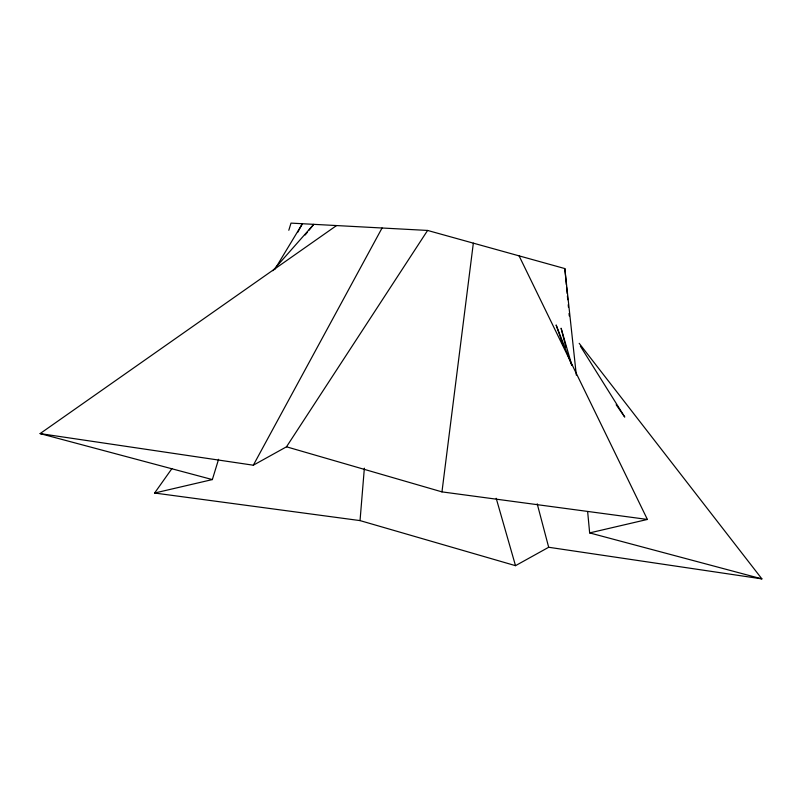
<?xml version="1.0" encoding="UTF-8"?>
<svg xmlns="http://www.w3.org/2000/svg" width="802" height="802" viewBox="0 0 802 802"><rect width="100%" height="100%" fill="white"/><g stroke="black" fill="none" stroke-linecap="round" stroke-linejoin="round"><path stroke-width="1.2" d="M579.184 343.326L761.9 578.884L548.678 547.265L515.506 565.671L360.038 520.598L364.359 468.188M519.084 255.858L647.394 519.445L441.962 491.877L473.34 243.146M171.959 468.538L154.606 493.029L212.35 479.576L218.575 459.295M288.81 230.274L291.006 223.116L427.596 230.445L564.829 268.57L576.327 375.156M336.539 225.562L40.1 433.601L253.322 465.21L382.063 227.999M297.632 232.46L302.384 223.728L274.635 269.602M253.322 465.21L286.494 446.804L427.596 230.445M305.171 234.986L307.517 232.079M309.081 230.144L313.772 224.339L272.84 270.715M587.655 511.706L589.65 532.909L647.394 519.445M154.606 493.029L360.038 520.598M589.65 532.909L761.9 578.884M40.1 433.601L212.35 479.576M286.494 446.804L441.962 491.877M616.157 404.739L624.758 417.06L580.377 346.133M571.856 365.471L556.127 324.98L563.074 344.92M571.886 365.401L561.099 328.208L565.961 347.316M496.197 498.293L515.506 565.671M537.21 503.826L548.678 547.265M564.829 268.57L566.352 284.78M566.583 287.276L567.174 293.502M567.405 295.998L567.756 299.737M568.227 304.73L568.458 307.226M569.049 313.452L569.28 315.948"/></g></svg>
